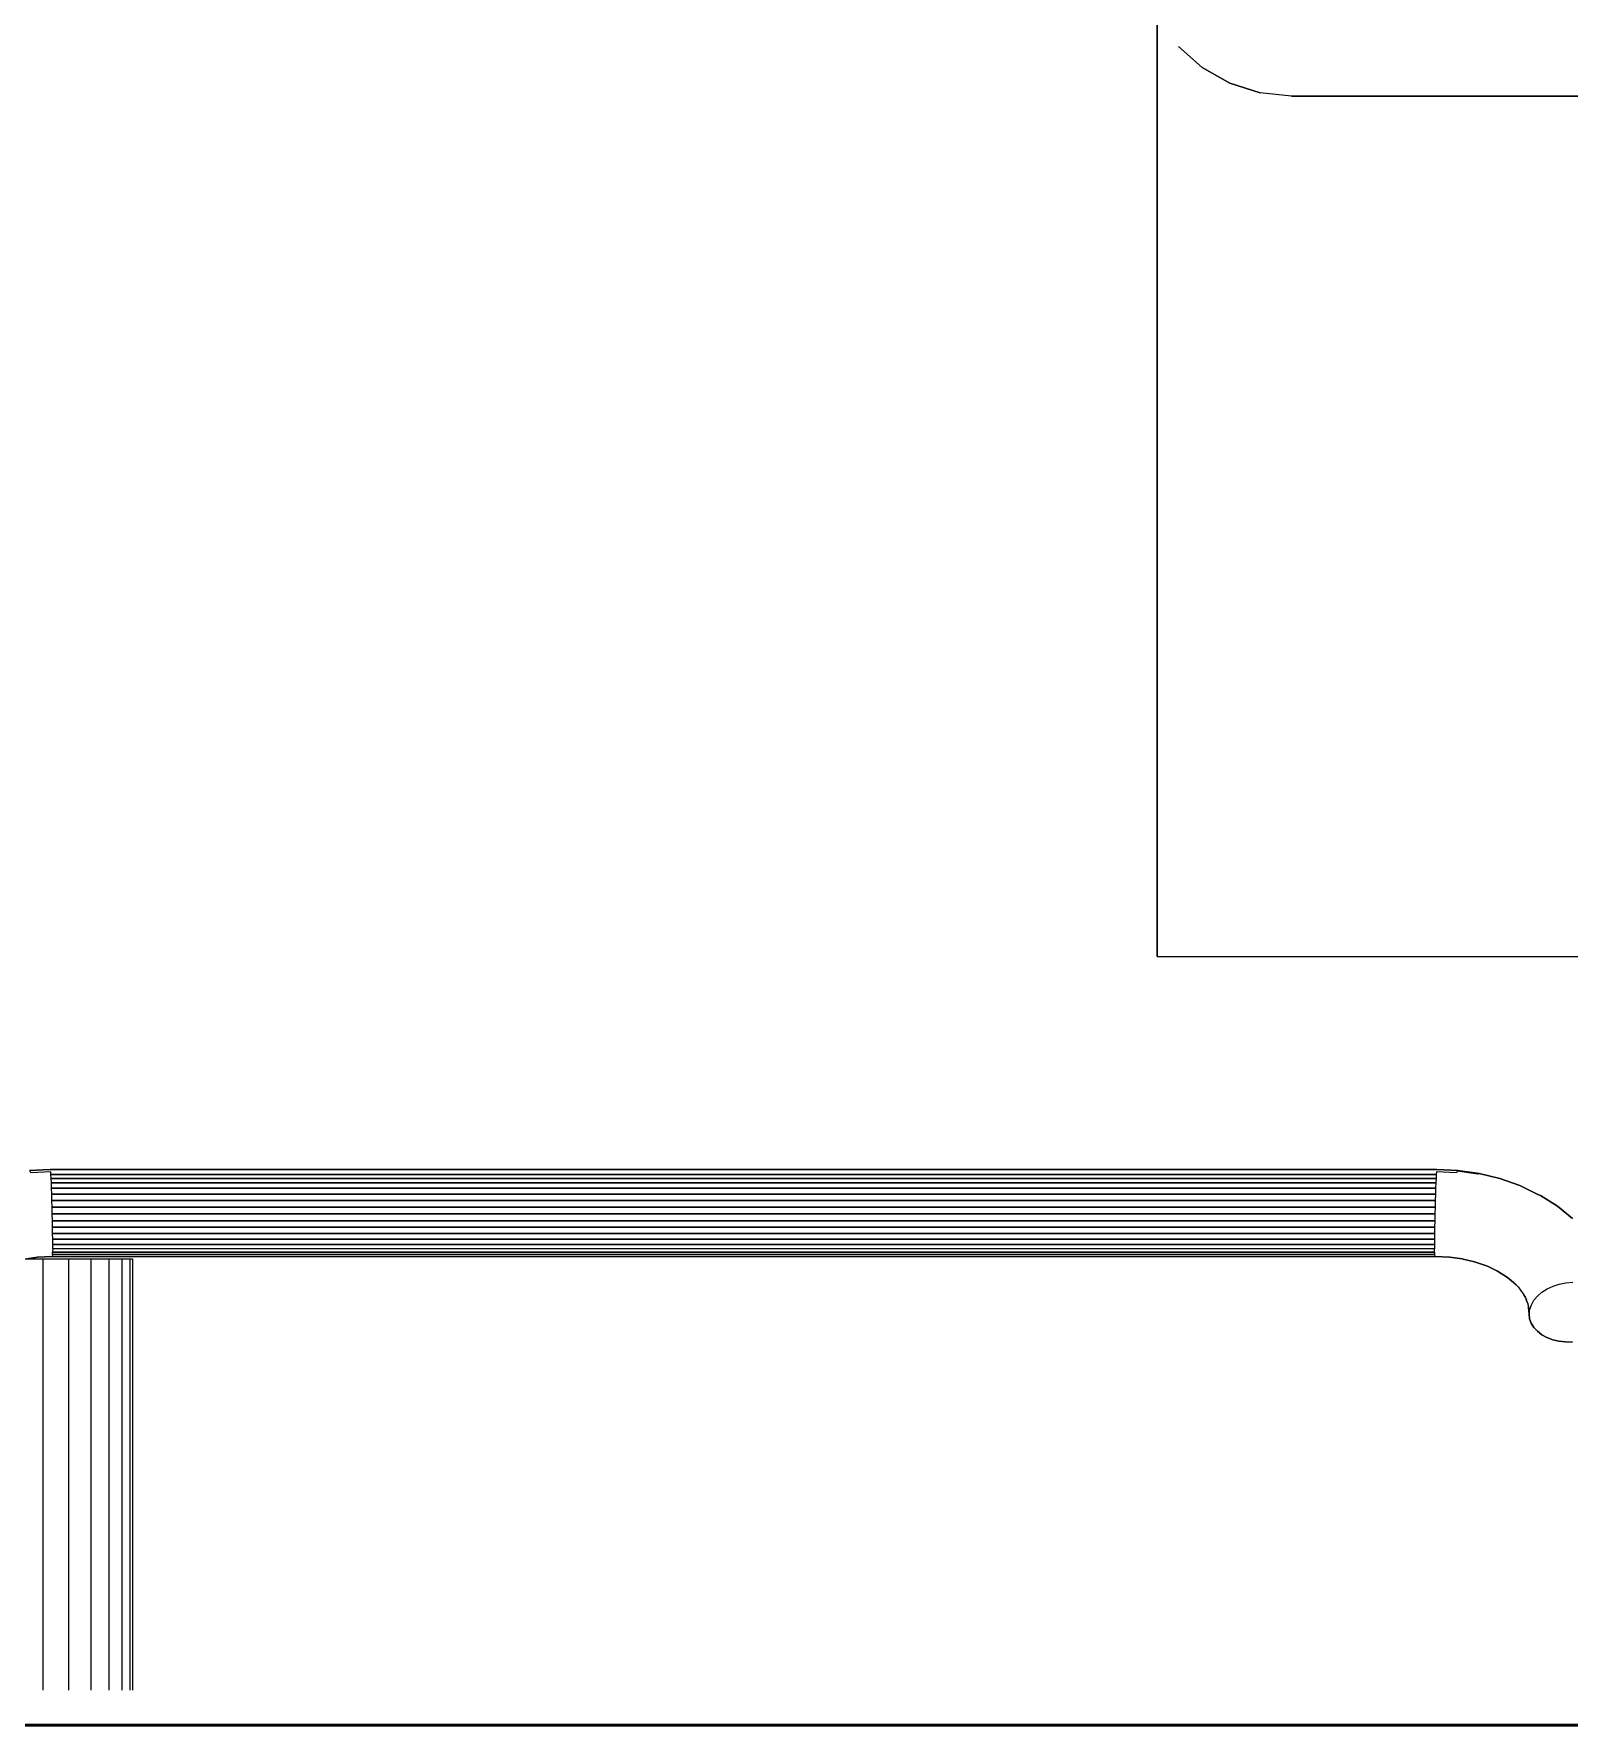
# Model space of a CAD drawing. Header units: millimetres. Extents: x 124972 to 152645, y 1647 to 10452.
# Drawn here: x 152375.47 to 152393.52, y 9273.01 to 9292.89 of the extents above; entities that cross this region are included whole.
import ezdxf

# ---------------------------------------------------------------- set-up
doc = ezdxf.new("R2010")
doc.units = ezdxf.units.MM
doc.layers.add('Moveis', color=1, linetype='Continuous', lineweight=9)
doc.layers.add('Parede Baixa', color=5, linetype='Continuous', lineweight=50)
doc.layers.add('Piso', color=55, linetype='Continuous')

# ---------------------------------------------------------------- blocks, each defined once
blk = doc.blocks.new('u')
at = {"layer": 'Moveis'}
for p, q in [((12556.013, 3324.168), (12556.013, 3320.168)), ((12556.013, 3321.138), (12556.027, 3321.04)), ((12556.027, 3321.04), (12556.033, 3320.904)), ((12556.824, 3321.114), (12556.833, 3320.923)), ((12556.013, 3320.992), (12552.049, 3320.992)), ((12556.033, 3320.904), (12556.033, 3308.203)), ((12556.05, 3320.902), (12556.033, 3320.904)), ((12556.104, 3320.9), (12556.073, 3320.901)), ((12556.833, 3320.923), (12556.833, 3308.185)), ((12556.013, 3320.754), (12552.049, 3320.754)), ((12556.013, 3320.55), (12552.049, 3320.55)), ((12556.013, 3320.386), (12552.049, 3320.386)), ((12556.013, 3320.266), (12552.049, 3320.266)), ((12556.013, 3320.192), (12552.049, 3320.192)), ((12556.013, 3320.168), (12552.049, 3320.168)), ((12556.033, 3308.203), (12556.027, 3308.067)), ((12556.05, 3308.206), (12556.033, 3308.203)), ((12556.073, 3308.206), (12556.104, 3308.207)), ((12556.833, 3308.185), (12556.824, 3307.993)), ((12556.009, 3307.943), (12556.013, 3307.953)), ((12556.027, 3308.067), (12556.013, 3307.953)), ((12556.824, 3307.993), (12556.795, 3307.795)), ((12555.979, 3307.822), (12555.946, 3307.729)), ((12555.979, 3307.822), (12555.985, 3307.838)), ((12556.009, 3307.943), (12555.985, 3307.838)), ((12555.938, 3307.708), (12555.897, 3307.627)), ((12555.938, 3307.708), (12555.946, 3307.729)), ((12556.795, 3307.795), (12556.748, 3307.605)), ((12555.839, 3307.536), (12555.795, 3307.481)), ((12555.897, 3307.627), (12555.839, 3307.536)), ((12556.748, 3307.605), (12556.684, 3307.424)), ((12555.42, 3307.318), (12555.462, 3307.333)), ((12555.462, 3307.333), (12555.504, 3307.337)), ((12555.504, 3307.337), (12555.566, 3307.343)), ((12555.504, 3307.337), (12555.548, 3307.332)), ((12555.548, 3307.332), (12555.59, 3307.317)), ((12555.602, 3307.35), (12555.566, 3307.343)), ((12555.566, 3307.343), (12555.604, 3307.346)), ((12555.602, 3307.35), (12555.619, 3307.357)), ((12555.619, 3307.357), (12555.642, 3307.364)), ((12555.658, 3307.371), (12555.642, 3307.364)), ((12555.658, 3307.371), (12555.681, 3307.386)), ((12555.724, 3307.416), (12555.681, 3307.386)), ((12555.755, 3307.437), (12555.724, 3307.416)), ((12555.772, 3307.456), (12555.755, 3307.437)), ((12555.772, 3307.456), (12555.79, 3307.478)), ((12555.79, 3307.478), (12555.795, 3307.481)), ((12556.676, 3307.404), (12556.603, 3307.256)), ((12556.684, 3307.424), (12556.676, 3307.404)), ((12555.289, 3307.174), (12555.315, 3307.221)), ((12555.315, 3307.221), (12555.346, 3307.262)), ((12555.346, 3307.262), (12555.381, 3307.294)), ((12555.381, 3307.294), (12555.42, 3307.318)), ((12555.59, 3307.317), (12555.631, 3307.293)), ((12555.631, 3307.293), (12555.67, 3307.26)), ((12555.67, 3307.26), (12555.705, 3307.22)), ((12555.705, 3307.22), (12555.735, 3307.172)), ((12556.593, 3307.232), (12556.494, 3307.076)), ((12556.603, 3307.256), (12556.593, 3307.232)), ((12555.248, 3307.002), (12555.255, 3307.063)), ((12555.255, 3307.063), (12555.269, 3307.12)), ((12555.269, 3307.12), (12555.289, 3307.174)), ((12555.735, 3307.172), (12555.76, 3307.118)), ((12555.76, 3307.118), (12555.779, 3307.06)), ((12555.779, 3307.06), (12555.792, 3306.999)), ((12556.494, 3307.076), (12556.382, 3306.94)), ((12555.247, 3306.939), (12555.248, 3307.002)), ((12555.792, 3306.999), (12555.798, 3306.937))]:
    blk.add_line(p, q, dxfattribs=at)
for points, invisible_edges in [([(12556.824, 3321.114), (12633.549, 3335.554), (12556.833, 3320.923)], 3), ([(12556.824, 3321.114), (12633.549, 3335.554), (12556.833, 3320.923)], 3), ([(12556.824, 3321.114), (12633.549, 3335.554), (12556.833, 3320.923)], 3), ([(12556.824, 3321.114), (12633.549, 3335.554), (12556.833, 3320.923)], 3), ([(12556.824, 3321.114), (12633.549, 3335.554), (12556.833, 3320.923)], 3), ([(12556.833, 3320.923), (12633.549, 3335.554), (12556.833, 3308.185)], 3), ([(12556.833, 3320.923), (12633.549, 3335.554), (12556.833, 3308.185)], 3), ([(12556.833, 3320.923), (12633.549, 3335.554), (12556.833, 3308.185)], 3), ([(12556.833, 3320.923), (12633.549, 3335.554), (12556.833, 3308.185)], 3), ([(12556.833, 3320.923), (12633.549, 3335.554), (12556.833, 3308.185)], 3), ([(12556.013, 3321.138), (12556.015, 3321.434), (12556.027, 3321.04)], 3), ([(12556.013, 3307.953), (12556.027, 3321.04), (12556.027, 3308.067)], 3), ([(12556.013, 3307.953), (12556.027, 3321.04), (12556.027, 3308.067)], 3), ([(12556.013, 3307.953), (12556.027, 3321.04), (12556.027, 3308.067)], 3), ([(12556.013, 3307.953), (12556.027, 3321.04), (12556.027, 3308.067)], 3), ([(12556.013, 3307.953), (12556.027, 3321.04), (12556.027, 3308.067)], 3), ([(12556.027, 3321.04), (12556.051, 3321.14), (12556.033, 3320.904)], 3), ([(12556.027, 3308.067), (12556.027, 3321.04), (12556.033, 3320.904)], 13), ([(12556.027, 3308.067), (12556.027, 3321.04), (12556.033, 3320.904)], 13), ([(12556.027, 3308.067), (12556.027, 3321.04), (12556.033, 3320.904)], 13), ([(12556.027, 3308.067), (12556.027, 3321.04), (12556.033, 3320.904)], 13), ([(12556.027, 3308.067), (12556.027, 3321.04), (12556.033, 3320.904)], 13), ([(12556.033, 3320.904), (12556.044, 3321.031), (12556.033, 3308.203)], 3), ([(12556.073, 3320.901), (12556.098, 3321.026), (12556.073, 3308.206)], 3), ([(12556.818, 3321.108), (12556.811, 3320.919), (12556.802, 3321.101)], 1), ([(12556.824, 3307.993), (12556.824, 3321.114), (12556.833, 3320.923)], 13), ([(12556.027, 3308.067), (12556.033, 3320.904), (12556.033, 3308.203)], 1), ([(12556.027, 3308.067), (12556.033, 3320.904), (12556.033, 3308.203)], 1), ([(12556.027, 3308.067), (12556.033, 3320.904), (12556.033, 3308.203)], 1), ([(12556.027, 3308.067), (12556.033, 3320.904), (12556.033, 3308.203)], 1), ([(12556.027, 3308.067), (12556.033, 3320.904), (12556.033, 3308.203)], 1), ([(12556.073, 3320.901), (12556.05, 3308.206), (12556.05, 3320.902)], 1), ([(12556.05, 3308.206), (12556.073, 3320.901), (12556.073, 3308.206)], 1), ([(12556.144, 3320.9), (12556.104, 3308.207), (12556.104, 3320.9)], 1), ([(12556.104, 3308.207), (12556.144, 3320.9), (12556.144, 3308.207)], 1), ([(12556.191, 3320.9), (12556.144, 3308.207), (12556.144, 3320.9)], 1), ([(12556.144, 3308.207), (12556.191, 3320.9), (12556.191, 3308.207)], 1), ([(12556.243, 3320.901), (12556.191, 3308.207), (12556.191, 3320.9)], 1), ([(12556.191, 3308.207), (12556.243, 3320.901), (12556.243, 3308.206)], 1), ([(12556.301, 3320.902), (12556.243, 3308.206), (12556.243, 3320.901)], 1), ([(12556.243, 3308.206), (12556.301, 3320.902), (12556.301, 3308.206)], 1), ([(12556.362, 3320.903), (12556.301, 3308.206), (12556.301, 3320.902)], 1), ([(12556.301, 3308.206), (12556.362, 3320.903), (12556.362, 3308.204)], 1), ([(12556.424, 3320.904), (12556.362, 3308.204), (12556.362, 3320.903)], 1), ([(12556.362, 3308.204), (12556.424, 3320.904), (12556.424, 3308.203)], 1), ([(12556.487, 3320.906), (12556.424, 3308.203), (12556.424, 3320.904)], 1), ([(12556.424, 3308.203), (12556.487, 3320.906), (12556.487, 3308.202)], 1), ([(12556.548, 3320.907), (12556.487, 3308.202), (12556.487, 3320.906)], 1), ([(12556.487, 3308.202), (12556.548, 3320.907), (12556.548, 3308.2)], 1), ([(12556.607, 3320.909), (12556.548, 3308.2), (12556.548, 3320.907)], 1), ([(12556.548, 3308.2), (12556.607, 3320.909), (12556.607, 3308.198)], 1), ([(12556.661, 3320.911), (12556.607, 3308.198), (12556.607, 3320.909)], 1), ([(12556.607, 3308.198), (12556.661, 3320.911), (12556.661, 3308.196)], 1), ([(12556.709, 3320.913), (12556.661, 3308.196), (12556.661, 3320.911)], 1), ([(12556.661, 3308.196), (12556.709, 3320.913), (12556.709, 3308.194)], 1), ([(12556.751, 3320.915), (12556.709, 3308.194), (12556.709, 3320.913)], 1), ([(12556.709, 3308.194), (12556.751, 3320.915), (12556.751, 3308.192)], 1), ([(12556.785, 3320.917), (12556.751, 3308.192), (12556.751, 3320.915)], 1), ([(12556.751, 3308.192), (12556.785, 3320.917), (12556.785, 3308.19)], 1), ([(12556.811, 3320.919), (12556.785, 3308.19), (12556.785, 3320.917)], 1), ([(12556.785, 3308.19), (12556.811, 3320.919), (12556.811, 3308.188)], 3), ([(12556.824, 3307.993), (12556.833, 3320.923), (12556.833, 3308.185)], 1), ([(12555.248, 3307.002), (12556.013, 3320.168), (12555.255, 3307.063)], 3), ([(12555.248, 3307.002), (12556.013, 3320.168), (12555.255, 3307.063)], 3), ([(12555.248, 3307.002), (12556.013, 3320.168), (12555.255, 3307.063)], 3), ([(12555.248, 3307.002), (12556.013, 3320.168), (12555.255, 3307.063)], 3), ([(12555.248, 3307.002), (12556.013, 3320.168), (12555.255, 3307.063)], 3), ([(12555.255, 3307.063), (12556.013, 3320.168), (12555.269, 3307.12)], 3), ([(12555.255, 3307.063), (12556.013, 3320.168), (12555.269, 3307.12)], 3), ([(12555.255, 3307.063), (12556.013, 3320.168), (12555.269, 3307.12)], 3), ([(12555.255, 3307.063), (12556.013, 3320.168), (12555.269, 3307.12)], 3), ([(12555.255, 3307.063), (12556.013, 3320.168), (12555.269, 3307.12)], 3), ([(12555.269, 3307.12), (12556.013, 3320.168), (12555.289, 3307.174)], 3), ([(12555.269, 3307.12), (12556.013, 3320.168), (12555.289, 3307.174)], 3), ([(12555.269, 3307.12), (12556.013, 3320.168), (12555.289, 3307.174)], 3), ([(12555.269, 3307.12), (12556.013, 3320.168), (12555.289, 3307.174)], 3), ([(12555.269, 3307.12), (12556.013, 3320.168), (12555.289, 3307.174)], 3), ([(12555.289, 3307.174), (12556.013, 3320.168), (12555.315, 3307.221)], 3), ([(12555.289, 3307.174), (12556.013, 3320.168), (12555.315, 3307.221)], 3), ([(12555.289, 3307.174), (12556.013, 3320.168), (12555.315, 3307.221)], 3), ([(12555.289, 3307.174), (12556.013, 3320.168), (12555.315, 3307.221)], 3), ([(12555.289, 3307.174), (12556.013, 3320.168), (12555.315, 3307.221)], 3), ([(12555.315, 3307.221), (12556.013, 3320.168), (12555.346, 3307.262)], 3), ([(12555.315, 3307.221), (12556.013, 3320.168), (12555.346, 3307.262)], 3), ([(12555.315, 3307.221), (12556.013, 3320.168), (12555.346, 3307.262)], 3), ([(12555.315, 3307.221), (12556.013, 3320.168), (12555.346, 3307.262)], 3), ([(12555.315, 3307.221), (12556.013, 3320.168), (12555.346, 3307.262)], 3), ([(12555.346, 3307.262), (12556.013, 3320.168), (12555.381, 3307.294)], 3), ([(12555.346, 3307.262), (12556.013, 3320.168), (12555.381, 3307.294)], 3), ([(12555.346, 3307.262), (12556.013, 3320.168), (12555.381, 3307.294)], 3), ([(12555.346, 3307.262), (12556.013, 3320.168), (12555.381, 3307.294)], 3), ([(12555.346, 3307.262), (12556.013, 3320.168), (12555.381, 3307.294)], 3), ([(12555.381, 3307.294), (12556.013, 3320.168), (12555.42, 3307.318)], 3), ([(12555.381, 3307.294), (12556.013, 3320.168), (12555.42, 3307.318)], 3), ([(12555.381, 3307.294), (12556.013, 3320.168), (12555.42, 3307.318)], 3), ([(12555.381, 3307.294), (12556.013, 3320.168), (12555.42, 3307.318)], 3), ([(12555.381, 3307.294), (12556.013, 3320.168), (12555.42, 3307.318)], 3), ([(12555.42, 3307.318), (12556.013, 3320.168), (12555.462, 3307.333)], 3), ([(12555.42, 3307.318), (12556.013, 3320.168), (12555.462, 3307.333)], 3), ([(12555.42, 3307.318), (12556.013, 3320.168), (12555.462, 3307.333)], 3), ([(12555.42, 3307.318), (12556.013, 3320.168), (12555.462, 3307.333)], 3), ([(12555.42, 3307.318), (12556.013, 3320.168), (12555.462, 3307.333)], 3), ([(12555.462, 3307.333), (12556.013, 3320.168), (12555.504, 3307.337)], 3), ([(12555.462, 3307.333), (12556.013, 3320.168), (12555.504, 3307.337)], 3), ([(12555.462, 3307.333), (12556.013, 3320.168), (12555.504, 3307.337)], 3), ([(12555.462, 3307.333), (12556.013, 3320.168), (12555.504, 3307.337)], 3), ([(12555.462, 3307.333), (12556.013, 3320.168), (12555.504, 3307.337)], 3), ([(12555.504, 3307.337), (12556.013, 3320.168), (12555.566, 3307.343)], 3), ([(12555.504, 3307.337), (12556.013, 3320.168), (12555.566, 3307.343)], 3), ([(12555.504, 3307.337), (12556.013, 3320.168), (12555.566, 3307.343)], 3), ([(12555.504, 3307.337), (12556.013, 3320.168), (12555.566, 3307.343)], 3), ([(12555.504, 3307.337), (12556.013, 3320.168), (12555.566, 3307.343)], 3), ([(12555.566, 3307.343), (12556.013, 3320.168), (12555.602, 3307.35)], 3), ([(12555.566, 3307.343), (12556.013, 3320.168), (12555.602, 3307.35)], 3), ([(12555.566, 3307.343), (12556.013, 3320.168), (12555.602, 3307.35)], 3), ([(12555.566, 3307.343), (12556.013, 3320.168), (12555.602, 3307.35)], 3), ([(12555.566, 3307.343), (12556.013, 3320.168), (12555.602, 3307.35)], 3), ([(12555.602, 3307.35), (12556.013, 3320.168), (12555.619, 3307.357)], 3), ([(12555.602, 3307.35), (12556.013, 3320.168), (12555.619, 3307.357)], 3), ([(12555.602, 3307.35), (12556.013, 3320.168), (12555.619, 3307.357)], 3), ([(12555.602, 3307.35), (12556.013, 3320.168), (12555.619, 3307.357)], 3), ([(12555.602, 3307.35), (12556.013, 3320.168), (12555.619, 3307.357)], 3), ([(12555.619, 3307.357), (12556.013, 3320.168), (12555.642, 3307.364)], 3), ([(12555.619, 3307.357), (12556.013, 3320.168), (12555.642, 3307.364)], 3), ([(12555.619, 3307.357), (12556.013, 3320.168), (12555.642, 3307.364)], 3), ([(12555.619, 3307.357), (12556.013, 3320.168), (12555.642, 3307.364)], 3), ([(12555.619, 3307.357), (12556.013, 3320.168), (12555.642, 3307.364)], 3), ([(12555.642, 3307.364), (12556.013, 3320.168), (12555.658, 3307.371)], 3), ([(12555.642, 3307.364), (12556.013, 3320.168), (12555.658, 3307.371)], 3), ([(12555.642, 3307.364), (12556.013, 3320.168), (12555.658, 3307.371)], 3), ([(12555.642, 3307.364), (12556.013, 3320.168), (12555.658, 3307.371)], 3), ([(12555.642, 3307.364), (12556.013, 3320.168), (12555.658, 3307.371)], 3), ([(12555.658, 3307.371), (12556.013, 3320.168), (12555.681, 3307.386)], 3), ([(12555.658, 3307.371), (12556.013, 3320.168), (12555.681, 3307.386)], 3), ([(12555.658, 3307.371), (12556.013, 3320.168), (12555.681, 3307.386)], 3), ([(12555.658, 3307.371), (12556.013, 3320.168), (12555.681, 3307.386)], 3), ([(12555.658, 3307.371), (12556.013, 3320.168), (12555.681, 3307.386)], 3), ([(12555.681, 3307.386), (12556.013, 3320.168), (12555.724, 3307.416)], 3), ([(12555.681, 3307.386), (12556.013, 3320.168), (12555.724, 3307.416)], 3), ([(12555.681, 3307.386), (12556.013, 3320.168), (12555.724, 3307.416)], 3), ([(12555.681, 3307.386), (12556.013, 3320.168), (12555.724, 3307.416)], 3), ([(12555.681, 3307.386), (12556.013, 3320.168), (12555.724, 3307.416)], 3), ([(12555.724, 3307.416), (12556.013, 3320.168), (12555.755, 3307.437)], 3), ([(12555.724, 3307.416), (12556.013, 3320.168), (12555.755, 3307.437)], 3), ([(12555.724, 3307.416), (12556.013, 3320.168), (12555.755, 3307.437)], 3), ([(12555.724, 3307.416), (12556.013, 3320.168), (12555.755, 3307.437)], 3), ([(12555.724, 3307.416), (12556.013, 3320.168), (12555.755, 3307.437)], 3), ([(12555.755, 3307.437), (12556.013, 3320.168), (12555.772, 3307.456)], 3), ([(12555.755, 3307.437), (12556.013, 3320.168), (12555.772, 3307.456)], 3), ([(12555.755, 3307.437), (12556.013, 3320.168), (12555.772, 3307.456)], 3), ([(12555.755, 3307.437), (12556.013, 3320.168), (12555.772, 3307.456)], 3), ([(12555.755, 3307.437), (12556.013, 3320.168), (12555.772, 3307.456)], 3), ([(12555.772, 3307.456), (12556.013, 3320.168), (12555.79, 3307.478)], 3), ([(12555.772, 3307.456), (12556.013, 3320.168), (12555.79, 3307.478)], 3), ([(12555.772, 3307.456), (12556.013, 3320.168), (12555.79, 3307.478)], 3), ([(12555.772, 3307.456), (12556.013, 3320.168), (12555.79, 3307.478)], 3), ([(12555.772, 3307.456), (12556.013, 3320.168), (12555.79, 3307.478)], 3), ([(12555.79, 3307.478), (12556.013, 3320.168), (12555.795, 3307.481)], 3), ([(12555.79, 3307.478), (12556.013, 3320.168), (12555.795, 3307.481)], 3), ([(12555.79, 3307.478), (12556.013, 3320.168), (12555.795, 3307.481)], 3), ([(12555.79, 3307.478), (12556.013, 3320.168), (12555.795, 3307.481)], 3), ([(12555.79, 3307.478), (12556.013, 3320.168), (12555.795, 3307.481)], 3), ([(12555.795, 3307.481), (12556.013, 3320.168), (12555.839, 3307.536)], 3), ([(12555.795, 3307.481), (12556.013, 3320.168), (12555.839, 3307.536)], 3), ([(12555.795, 3307.481), (12556.013, 3320.168), (12555.839, 3307.536)], 3), ([(12555.795, 3307.481), (12556.013, 3320.168), (12555.839, 3307.536)], 3), ([(12555.795, 3307.481), (12556.013, 3320.168), (12555.839, 3307.536)], 3), ([(12555.839, 3307.536), (12556.013, 3320.168), (12555.897, 3307.627)], 3), ([(12555.839, 3307.536), (12556.013, 3320.168), (12555.897, 3307.627)], 3), ([(12555.839, 3307.536), (12556.013, 3320.168), (12555.897, 3307.627)], 3), ([(12555.839, 3307.536), (12556.013, 3320.168), (12555.897, 3307.627)], 3), ([(12555.839, 3307.536), (12556.013, 3320.168), (12555.897, 3307.627)], 3), ([(12555.897, 3307.627), (12556.013, 3320.168), (12555.938, 3307.708)], 3), ([(12555.897, 3307.627), (12556.013, 3320.168), (12555.938, 3307.708)], 3), ([(12555.897, 3307.627), (12556.013, 3320.168), (12555.938, 3307.708)], 3), ([(12555.897, 3307.627), (12556.013, 3320.168), (12555.938, 3307.708)], 3), ([(12555.897, 3307.627), (12556.013, 3320.168), (12555.938, 3307.708)], 3), ([(12555.938, 3307.708), (12556.013, 3320.168), (12555.946, 3307.729)], 3), ([(12555.938, 3307.708), (12556.013, 3320.168), (12555.946, 3307.729)], 3), ([(12555.938, 3307.708), (12556.013, 3320.168), (12555.946, 3307.729)], 3), ([(12555.938, 3307.708), (12556.013, 3320.168), (12555.946, 3307.729)], 3), ([(12555.938, 3307.708), (12556.013, 3320.168), (12555.946, 3307.729)], 3), ([(12555.946, 3307.729), (12556.013, 3320.168), (12555.979, 3307.822)], 3), ([(12555.946, 3307.729), (12556.013, 3320.168), (12555.979, 3307.822)], 3), ([(12555.946, 3307.729), (12556.013, 3320.168), (12555.979, 3307.822)], 3), ([(12555.946, 3307.729), (12556.013, 3320.168), (12555.979, 3307.822)], 3), ([(12555.946, 3307.729), (12556.013, 3320.168), (12555.979, 3307.822)], 3), ([(12555.979, 3307.822), (12556.013, 3320.168), (12555.985, 3307.838)], 3), ([(12555.979, 3307.822), (12556.013, 3320.168), (12555.985, 3307.838)], 3), ([(12555.979, 3307.822), (12556.013, 3320.168), (12555.985, 3307.838)], 3), ([(12555.979, 3307.822), (12556.013, 3320.168), (12555.985, 3307.838)], 3), ([(12555.979, 3307.822), (12556.013, 3320.168), (12555.985, 3307.838)], 3), ([(12555.985, 3307.838), (12556.013, 3320.168), (12556.009, 3307.943)], 3), ([(12555.985, 3307.838), (12556.013, 3320.168), (12556.009, 3307.943)], 3), ([(12555.985, 3307.838), (12556.013, 3320.168), (12556.009, 3307.943)], 3), ([(12555.985, 3307.838), (12556.013, 3320.168), (12556.009, 3307.943)], 3), ([(12555.985, 3307.838), (12556.013, 3320.168), (12556.009, 3307.943)], 3), ([(12556.009, 3307.943), (12556.013, 3320.168), (12556.013, 3307.953)], 3), ([(12556.009, 3307.943), (12556.013, 3320.168), (12556.013, 3307.953)], 3), ([(12556.009, 3307.943), (12556.013, 3320.168), (12556.013, 3307.953)], 3), ([(12556.009, 3307.943), (12556.013, 3320.168), (12556.013, 3307.953)], 3), ([(12556.009, 3307.943), (12556.013, 3320.168), (12556.013, 3307.953)], 3), ([(12556.027, 3307.962), (12556.027, 3308.067), (12556.033, 3308.203)], 13), ([(12556.811, 3308.188), (12556.818, 3307.999), (12556.802, 3308.006)], 1), ([(12556.917, 3288.371), (12556.824, 3307.993), (12556.833, 3308.185)], 13), ([(12556.917, 3288.371), (12556.824, 3307.993), (12556.833, 3308.185)], 13), ([(12556.917, 3288.371), (12556.824, 3307.993), (12556.833, 3308.185)], 13), ([(12556.917, 3288.371), (12556.824, 3307.993), (12556.833, 3308.185)], 13), ([(12556.917, 3288.371), (12556.824, 3307.993), (12556.833, 3308.185)], 13), ([(12556.027, 3307.962), (12556.009, 3307.943), (12556.013, 3307.953)], 13), ([(12556.027, 3307.962), (12556.013, 3307.953), (12556.027, 3308.067)], 13), ([(12556.818, 3307.999), (12556.795, 3307.795), (12556.79, 3307.808)], 1), ([(12556.795, 3307.795), (12556.818, 3307.999), (12556.824, 3307.993)], 3), ([(12556.917, 3288.371), (12556.795, 3307.795), (12556.824, 3307.993)], 13), ([(12556.917, 3288.371), (12556.795, 3307.795), (12556.824, 3307.993)], 13), ([(12556.917, 3288.371), (12556.795, 3307.795), (12556.824, 3307.993)], 13), ([(12556.917, 3288.371), (12556.795, 3307.795), (12556.824, 3307.993)], 13), ([(12556.917, 3288.371), (12556.795, 3307.795), (12556.824, 3307.993)], 13), ([(12555.962, 3307.745), (12555.946, 3307.729), (12555.979, 3307.822)], 13), ([(12556, 3307.85), (12555.979, 3307.822), (12555.985, 3307.838)], 13), ([(12556, 3307.85), (12555.985, 3307.838), (12556.009, 3307.943)], 13), ([(12555.915, 3307.647), (12555.897, 3307.627), (12555.938, 3307.708)], 13), ([(12555.962, 3307.745), (12555.938, 3307.708), (12555.946, 3307.729)], 13), ([(12556.75, 3288.371), (12556.748, 3307.605), (12556.795, 3307.795)], 13), ([(12556.75, 3288.371), (12556.748, 3307.605), (12556.795, 3307.795)], 13), ([(12556.75, 3288.371), (12556.748, 3307.605), (12556.795, 3307.795)], 13), ([(12556.75, 3288.371), (12556.748, 3307.605), (12556.795, 3307.795)], 13), ([(12556.75, 3288.371), (12556.748, 3307.605), (12556.795, 3307.795)], 13), ([(12555.824, 3307.5), (12555.79, 3307.478), (12555.795, 3307.481)], 13), ([(12555.824, 3307.5), (12555.795, 3307.481), (12555.839, 3307.536)], 13), ([(12555.897, 3307.627), (12555.859, 3307.559), (12555.839, 3307.536)], 3), ([(12556.689, 3288.367), (12556.684, 3307.424), (12556.748, 3307.605)], 13), ([(12556.689, 3288.367), (12556.684, 3307.424), (12556.748, 3307.605)], 13), ([(12556.689, 3288.367), (12556.684, 3307.424), (12556.748, 3307.605)], 13), ([(12556.689, 3288.367), (12556.684, 3307.424), (12556.748, 3307.605)], 13), ([(12556.689, 3288.367), (12556.684, 3307.424), (12556.748, 3307.605)], 13), ([(12556.674, 3288.371), (12556.603, 3307.256), (12556.676, 3307.404)], 13), ([(12556.674, 3288.371), (12556.603, 3307.256), (12556.676, 3307.404)], 13), ([(12556.674, 3288.371), (12556.603, 3307.256), (12556.676, 3307.404)], 13), ([(12556.674, 3288.371), (12556.603, 3307.256), (12556.676, 3307.404)], 13), ([(12556.674, 3288.371), (12556.603, 3307.256), (12556.676, 3307.404)], 13), ([(12556.682, 3288.37), (12556.676, 3307.404), (12556.684, 3307.424)], 13), ([(12556.682, 3288.37), (12556.676, 3307.404), (12556.684, 3307.424)], 13), ([(12556.682, 3288.37), (12556.676, 3307.404), (12556.684, 3307.424)], 13), ([(12556.682, 3288.37), (12556.676, 3307.404), (12556.684, 3307.424)], 13), ([(12556.682, 3288.37), (12556.676, 3307.404), (12556.684, 3307.424)], 13), ([(12556.674, 3288.371), (12556.494, 3307.076), (12556.593, 3307.232)], 13), ([(12556.674, 3288.371), (12556.494, 3307.076), (12556.593, 3307.232)], 13), ([(12556.674, 3288.371), (12556.494, 3307.076), (12556.593, 3307.232)], 13), ([(12556.674, 3288.371), (12556.494, 3307.076), (12556.593, 3307.232)], 13), ([(12556.674, 3288.371), (12556.494, 3307.076), (12556.593, 3307.232)], 13), ([(12556.674, 3288.371), (12556.593, 3307.232), (12556.603, 3307.256)], 13), ([(12556.674, 3288.371), (12556.593, 3307.232), (12556.603, 3307.256)], 13), ([(12556.674, 3288.371), (12556.593, 3307.232), (12556.603, 3307.256)], 13), ([(12556.674, 3288.371), (12556.593, 3307.232), (12556.603, 3307.256)], 13), ([(12556.674, 3288.371), (12556.593, 3307.232), (12556.603, 3307.256)], 13), ([(12556.674, 3288.371), (12556.382, 3306.94), (12556.494, 3307.076)], 13), ([(12556.674, 3288.371), (12556.382, 3306.94), (12556.494, 3307.076)], 13), ([(12556.674, 3288.371), (12556.382, 3306.94), (12556.494, 3307.076)], 13), ([(12556.674, 3288.371), (12556.382, 3306.94), (12556.494, 3307.076)], 13), ([(12556.674, 3288.371), (12556.382, 3306.94), (12556.494, 3307.076)], 13), ([(12554.979, 3288.371), (12555.248, 3307.002), (12555.247, 3306.939)], 13), ([(12554.979, 3288.371), (12555.248, 3307.002), (12555.247, 3306.939)], 13), ([(12554.979, 3288.371), (12555.248, 3307.002), (12555.247, 3306.939)], 13), ([(12554.979, 3288.371), (12555.248, 3307.002), (12555.247, 3306.939)], 13), ([(12554.979, 3288.371), (12555.248, 3307.002), (12555.247, 3306.939)], 13)]:
    blk.add_3dface(points, dxfattribs=dict(at, invisible_edges=invisible_edges))

msp = doc.modelspace()

# ---------------------------------------------------------------- hatches: boundary and pattern name
at = {"layer": 'Piso'}
h = msp.add_hatch(dxfattribs=at)
h.set_pattern_fill('ANSI37', color=256, scale=13.33333, angle=-45)
h.paths.add_polyline_path([(152362.445, 9428.006), (152362.445, 9273.006), (152371.51, 9273.417), (152371.51, 9278.49), (152373.67, 9278.49), (152374.081, 9279.138), (152375.145, 9279.637), (152392.239, 9279.691), (152393.586, 9279.206), (152394.248, 9278.033), (152394.074, 9277.574), (152393.37, 9277.364), (152392.919, 9277.648), (152391.945, 9278.517), (152376.63, 9278.49), (152376.63, 9273.417), (152405.45, 9273.006), (152405.45, 9273.533), (152405.022, 9273.533), (152405.022, 9276.871), (152405.924, 9277.125), (152407.197, 9276.963), (152407.159, 9279.501), (152409.524, 9279.481), (152409.524, 9282.045), (152388.681, 9282.045), (152388.69, 9340.204), (152396.793, 9352), (152424.554, 9352.515), (152435.931, 9341.825), (152435.487, 9282.045), (152414.644, 9282.045), (152414.644, 9279.481), (152416.887, 9279.481), (152417.181, 9276.925), (152418.359, 9276.979), (152418.856, 9276.64), (152418.718, 9273.006), (152467.445, 9273.006), (152467.445, 9323.243), (152567.445, 9322.824), (152567.445, 9428.006), (152565.025, 9428.006), (152565.025, 9426.477), (152555.025, 9426.477), (152555.025, 9355.977), (152558.525, 9355.977), (152558.525, 9357.477), (152558.479, 9358.412), (152558.985, 9359.025), (152561.593, 9358.409), (152563.308, 9357.293), (152563.975, 9356.199), (152563.985, 9353.208), (152562.701, 9351.401), (152561.525, 9350.977), (152558.616, 9350.977), (152558.107, 9351.824), (152558.525, 9353.477), (152555.025, 9353.477), (152555.025, 9349.477), (152552.025, 9349.477), (152552.025, 9353.477), (152548.525, 9353.477), (152548.525, 9351.977), (152548.525, 9351.17), (152547.879, 9350.618), (152545.525, 9350.977), (152543.669, 9352.465), (152543.367, 9353.459), (152543.379, 9356.499), (152544.047, 9357.397), (152545.525, 9358.633), (152548.232, 9358.633), (152548.9, 9357.44), (152548.525, 9355.977), (152552.025, 9355.977), (152552.025, 9428.477), (152555.025, 9428.477), (152555.025, 9431.477), (152472.942, 9431.477), (152472.942, 9425.647), (152462.942, 9425.647), (152462.942, 9428.042)])

# ---------------------------------------------------------------- linework, layer by layer
at = {"layer": 'Moveis'}
for p, q in [((152388.681, 9333.177), (152388.681, 9282.045)), ((152389.21, 9292.496), (152388.931, 9292.742)), ((152389.21, 9292.496), (152389.534, 9292.312)), ((152389.534, 9292.312), (152389.889, 9292.199)), ((152390.259, 9292.16), (152434.24, 9292.16)), ((152388.681, 9282.045), (152435.487, 9282.045))]:
    msp.add_line(p, q, dxfattribs=at)
for points, invisible_edges in [([(152388.681, 9282.045), (152347.306, 9377.533), (152388.681, 9333.177)], 3), ([(152388.681, 9282.045), (152347.306, 9377.533), (152388.681, 9333.177)], 3), ([(152388.681, 9282.045), (152347.306, 9377.533), (152388.681, 9333.177)], 3), ([(152388.681, 9282.045), (152347.306, 9377.533), (152388.681, 9333.177)], 3), ([(152388.681, 9282.045), (152347.306, 9377.533), (152388.681, 9333.177)], 3), ([(152435.401, 9292.582), (152388.931, 9292.742), (152435.401, 9333.545)], 3), ([(152388.707, 9293.041), (152388.681, 9282.045), (152388.681, 9333.177)], 13), ([(152389.21, 9292.496), (152388.737, 9282.045), (152388.931, 9292.742)], 3), ([(152435.401, 9292.582), (152389.21, 9292.496), (152388.931, 9292.742)], 13), ([(152389.534, 9292.312), (152388.737, 9282.045), (152389.21, 9292.496)], 3), ([(152435.197, 9292.434), (152389.21, 9292.496), (152435.401, 9292.582)], 3), ([(152434.975, 9292.316), (152389.534, 9292.312), (152389.21, 9292.496)], 13), ([(152434.975, 9292.316), (152389.21, 9292.496), (152435.197, 9292.434)], 3), ([(152434.738, 9292.23), (152389.534, 9292.312), (152434.975, 9292.316)], 3), ([(152434.738, 9292.23), (152389.889, 9292.199), (152389.534, 9292.312)], 13), ([(152412.586, 9283.12), (152389.534, 9292.312), (152389.889, 9292.199)], 13), ([(152434.491, 9292.178), (152389.889, 9292.199), (152434.738, 9292.23)], 3), ([(152389.889, 9292.199), (152434.24, 9292.16), (152390.259, 9292.16)], 1), ([(152434.24, 9292.16), (152389.889, 9292.199), (152434.491, 9292.178)], 3), ([(152434.24, 9292.16), (152412.586, 9283.12), (152390.259, 9292.16)], 3)]:
    msp.add_3dface(points, dxfattribs=dict(at, invisible_edges=invisible_edges))
at = {"layer": 'Parede Baixa'}
msp.add_line((152272.445, 9273.006), (152567.445, 9273.006), dxfattribs=at)
at = {"layer": 'Piso'}
for points, invisible_edges in [([(152407.197, 9279.444), (152388.179, 9282.045), (152407.199, 9279.453)], 3), ([(152407.203, 9279.462), (152388.179, 9282.045), (152407.209, 9279.47)], 3), ([(152407.197, 9279.444), (152388.179, 9282.045), (152407.199, 9279.453)], 3), ([(152407.236, 9279.481), (152388.179, 9282.045), (152409.524, 9279.481)], 3), ([(152407.197, 9279.444), (152388.179, 9282.045), (152407.199, 9279.453)], 3), ([(152407.209, 9279.47), (152388.179, 9282.045), (152407.217, 9279.476)], 3), ([(152407.217, 9279.476), (152388.179, 9282.045), (152407.226, 9279.479)], 3), ([(152407.197, 9279.444), (152388.179, 9282.045), (152407.199, 9279.453)], 3), ([(152407.209, 9279.47), (152388.179, 9282.045), (152407.217, 9279.476)], 3), ([(152407.199, 9279.453), (152388.179, 9282.045), (152407.203, 9279.462)], 3), ([(152407.203, 9279.462), (152388.179, 9282.045), (152407.209, 9279.47)], 3), ([(152407.217, 9279.476), (152388.179, 9282.045), (152407.226, 9279.479)], 3), ([(152407.226, 9279.479), (152388.179, 9282.045), (152407.236, 9279.481)], 3), ([(152407.236, 9279.481), (152388.179, 9282.045), (152409.524, 9279.481)], 3), ([(152407.203, 9279.462), (152388.179, 9282.045), (152407.209, 9279.47)], 3), ([(152407.199, 9279.453), (152388.179, 9282.045), (152407.203, 9279.462)], 3), ([(152407.209, 9279.47), (152388.179, 9282.045), (152407.217, 9279.476)], 3), ([(152407.217, 9279.476), (152388.179, 9282.045), (152407.226, 9279.479)], 3), ([(152407.226, 9279.479), (152388.179, 9282.045), (152407.236, 9279.481)], 3), ([(152407.236, 9279.481), (152388.179, 9282.045), (152409.524, 9279.481)], 3), ([(152407.236, 9279.481), (152388.179, 9282.045), (152409.524, 9279.481)], 3), ([(152407.217, 9279.476), (152388.179, 9282.045), (152407.226, 9279.479)], 3), ([(152407.199, 9279.453), (152388.179, 9282.045), (152407.203, 9279.462)], 3), ([(152407.209, 9279.47), (152388.179, 9282.045), (152407.217, 9279.476)], 3), ([(152407.226, 9279.479), (152388.179, 9282.045), (152407.236, 9279.481)], 3), ([(152407.199, 9279.453), (152388.179, 9282.045), (152407.203, 9279.462)], 3), ([(152407.203, 9279.462), (152388.179, 9282.045), (152407.209, 9279.47)], 3), ([(152407.226, 9279.479), (152388.179, 9282.045), (152407.236, 9279.481)], 3), ([(152407.199, 9279.453), (152388.179, 9282.045), (152407.203, 9279.462)], 3), ([(152407.203, 9279.462), (152388.179, 9282.045), (152407.209, 9279.47)], 3), ([(152407.217, 9279.476), (152388.179, 9282.045), (152407.226, 9279.479)], 3), ([(152407.209, 9279.47), (152388.179, 9282.045), (152407.217, 9279.476)], 3), ([(152407.197, 9279.444), (152388.179, 9282.045), (152407.199, 9279.453)], 3), ([(152407.226, 9279.479), (152388.179, 9282.045), (152407.236, 9279.481)], 3), ([(152407.236, 9279.481), (152388.179, 9282.045), (152409.524, 9279.481)], 3), ([(152407.197, 9279.229), (152382.335, 9279.288), (152407.197, 9279.444)], 3), ([(152407.197, 9279.229), (152382.335, 9279.288), (152407.197, 9279.444)], 3), ([(152407.197, 9279.229), (152382.335, 9279.288), (152407.197, 9279.444)], 3), ([(152407.197, 9279.229), (152382.335, 9279.288), (152407.197, 9279.444)], 3), ([(152407.197, 9279.229), (152382.335, 9279.288), (152407.197, 9279.444)], 3), ([(152407.203, 9279.199), (152382.579, 9279.228), (152407.197, 9279.229)], 3), ([(152407.203, 9279.199), (152382.579, 9279.228), (152407.197, 9279.229)], 3), ([(152407.203, 9279.199), (152382.579, 9279.228), (152407.197, 9279.229)], 3), ([(152407.203, 9279.199), (152382.579, 9279.228), (152407.197, 9279.229)], 3), ([(152407.203, 9279.199), (152382.579, 9279.228), (152407.197, 9279.229)], 3), ([(152407.203, 9279.177), (152382.579, 9279.228), (152407.197, 9279.18)], 3), ([(152407.197, 9279.18), (152382.579, 9279.228), (152407.199, 9279.19)], 3), ([(152407.199, 9279.19), (152382.579, 9279.228), (152407.203, 9279.199)], 3), ([(152407.203, 9279.152), (152382.579, 9279.228), (152407.203, 9279.177)], 3), ([(152407.203, 9279.177), (152382.579, 9279.228), (152407.197, 9279.18)], 3), ([(152407.197, 9279.18), (152382.579, 9279.228), (152407.199, 9279.19)], 3), ([(152407.199, 9279.19), (152382.579, 9279.228), (152407.203, 9279.199)], 3), ([(152407.203, 9279.152), (152382.579, 9279.228), (152407.203, 9279.177)], 3), ([(152407.199, 9279.19), (152382.579, 9279.228), (152407.203, 9279.199)], 3), ([(152407.203, 9279.177), (152382.579, 9279.228), (152407.197, 9279.18)], 3), ([(152407.203, 9279.152), (152382.579, 9279.228), (152407.203, 9279.177)], 3), ([(152407.197, 9279.18), (152382.579, 9279.228), (152407.199, 9279.19)], 3), ([(152407.199, 9279.19), (152382.579, 9279.228), (152407.203, 9279.199)], 3), ([(152407.203, 9279.152), (152382.579, 9279.228), (152407.203, 9279.177)], 3), ([(152407.197, 9279.18), (152382.579, 9279.228), (152407.199, 9279.19)], 3), ([(152407.203, 9279.177), (152382.579, 9279.228), (152407.197, 9279.18)], 3), ([(152407.203, 9279.152), (152382.579, 9279.228), (152407.203, 9279.177)], 3), ([(152407.203, 9279.177), (152382.579, 9279.228), (152407.197, 9279.18)], 3), ([(152407.197, 9279.18), (152382.579, 9279.228), (152407.199, 9279.19)], 3), ([(152407.199, 9279.19), (152382.579, 9279.228), (152407.203, 9279.199)], 3), ([(152407.199, 9279.143), (152382.81, 9279.145), (152407.203, 9279.152)], 3), ([(152407.199, 9279.143), (152382.81, 9279.145), (152407.203, 9279.152)], 3), ([(152407.199, 9279.143), (152382.81, 9279.145), (152407.203, 9279.152)], 3), ([(152407.199, 9279.143), (152382.81, 9279.145), (152407.203, 9279.152)], 3), ([(152407.199, 9279.143), (152382.81, 9279.145), (152407.203, 9279.152)], 3), ([(152407.203, 9279.135), (152382.836, 9279.136), (152407.199, 9279.143)], 3), ([(152407.203, 9279.135), (152382.836, 9279.136), (152407.199, 9279.143)], 3), ([(152407.203, 9279.135), (152382.836, 9279.136), (152407.199, 9279.143)], 3), ([(152407.203, 9279.135), (152382.836, 9279.136), (152407.199, 9279.143)], 3), ([(152407.203, 9279.135), (152382.836, 9279.136), (152407.199, 9279.143)], 3), ([(152407.197, 9279.133), (152382.836, 9279.136), (152407.203, 9279.135)], 3), ([(152407.197, 9279.133), (152382.836, 9279.136), (152407.203, 9279.135)], 3), ([(152407.197, 9279.133), (152382.836, 9279.136), (152407.203, 9279.135)], 3), ([(152407.197, 9279.133), (152382.836, 9279.136), (152407.203, 9279.135)], 3), ([(152407.197, 9279.133), (152382.836, 9279.136), (152407.203, 9279.135)], 3), ([(152383.43, 9277.306), (152407.197, 9279.133), (152407.197, 9276.963)], 13), ([(152383.43, 9277.306), (152407.197, 9279.133), (152407.197, 9276.963)], 13), ([(152383.43, 9277.306), (152407.197, 9279.133), (152407.197, 9276.963)], 13), ([(152383.43, 9277.306), (152407.197, 9279.133), (152407.197, 9276.963)], 13), ([(152383.43, 9277.306), (152407.197, 9279.133), (152407.197, 9276.963)], 13), ([(152405.386, 9273.687), (152366.498, 9278.286), (152405.364, 9273.853)], 3), ([(152405.45, 9273.533), (152366.498, 9278.286), (152405.386, 9273.687)], 3), ([(152405.45, 9273.533), (152366.498, 9278.286), (152405.386, 9273.687)], 3), ([(152405.45, 9273.533), (152366.498, 9278.286), (152405.386, 9273.687)], 3), ([(152405.386, 9273.687), (152366.498, 9278.286), (152405.364, 9273.853)], 3), ([(152405.45, 9273.533), (152366.498, 9278.286), (152405.386, 9273.687)], 3), ([(152405.386, 9273.687), (152366.498, 9278.286), (152405.364, 9273.853)], 3), ([(152405.386, 9273.687), (152366.498, 9278.286), (152405.364, 9273.853)], 3), ([(152405.45, 9273.533), (152366.498, 9278.286), (152405.386, 9273.687)], 3), ([(152405.386, 9273.687), (152366.498, 9278.286), (152405.364, 9273.853)], 3), ([(152407.217, 9276.93), (152383.35, 9277.307), (152407.209, 9276.936)], 3), ([(152405.386, 9276.45), (152383.35, 9277.307), (152405.45, 9276.605)], 3), ([(152407.199, 9276.953), (152383.35, 9277.307), (152407.197, 9276.963)], 3), ([(152405.386, 9276.45), (152383.35, 9277.307), (152405.45, 9276.605)], 3), ([(152405.838, 9276.903), (152383.35, 9277.307), (152406.004, 9276.925)], 3), ([(152405.386, 9276.45), (152383.35, 9277.307), (152405.45, 9276.605)], 3), ([(152405.838, 9276.903), (152383.35, 9277.307), (152406.004, 9276.925)], 3), ([(152407.217, 9276.93), (152383.35, 9277.307), (152407.209, 9276.936)], 3), ([(152405.386, 9276.45), (152383.35, 9277.307), (152405.45, 9276.605)], 3), ([(152407.197, 9276.925), (152383.35, 9277.307), (152407.217, 9276.93)], 3), ([(152406.004, 9276.925), (152383.35, 9277.307), (152406.941, 9276.925)], 3), ([(152407.217, 9276.93), (152383.35, 9277.307), (152407.209, 9276.936)], 3), ([(152405.364, 9276.285), (152383.35, 9277.307), (152405.386, 9276.45)], 3), ([(152405.364, 9273.853), (152383.35, 9277.307), (152405.364, 9276.285)], 3), ([(152405.45, 9276.605), (152383.35, 9277.307), (152405.551, 9276.737)], 3), ([(152405.684, 9276.839), (152383.35, 9277.307), (152405.838, 9276.903)], 3), ([(152405.551, 9276.737), (152383.35, 9277.307), (152405.684, 9276.839)], 3), ([(152405.838, 9276.903), (152383.35, 9277.307), (152406.004, 9276.925)], 3), ([(152406.004, 9276.925), (152383.35, 9277.307), (152406.941, 9276.925)], 3), ([(152406.941, 9276.925), (152383.35, 9277.307), (152407.197, 9276.925)], 3), ([(152407.197, 9276.925), (152383.35, 9277.307), (152407.217, 9276.93)], 3), ([(152407.209, 9276.936), (152383.35, 9277.307), (152407.203, 9276.944)], 3), ([(152407.203, 9276.944), (152383.35, 9277.307), (152407.199, 9276.953)], 3), ([(152405.364, 9276.285), (152383.35, 9277.307), (152405.386, 9276.45)], 3), ([(152405.364, 9273.853), (152383.35, 9277.307), (152405.364, 9276.285)], 3), ([(152405.45, 9276.605), (152383.35, 9277.307), (152405.551, 9276.737)], 3), ([(152405.551, 9276.737), (152383.35, 9277.307), (152405.684, 9276.839)], 3), ([(152405.684, 9276.839), (152383.35, 9277.307), (152405.838, 9276.903)], 3), ([(152406.004, 9276.925), (152383.35, 9277.307), (152406.941, 9276.925)], 3), ([(152407.209, 9276.936), (152383.35, 9277.307), (152407.203, 9276.944)], 3), ([(152406.941, 9276.925), (152383.35, 9277.307), (152407.197, 9276.925)], 3), ([(152407.197, 9276.925), (152383.35, 9277.307), (152407.217, 9276.93)], 3), ([(152407.217, 9276.93), (152383.35, 9277.307), (152407.209, 9276.936)], 3), ([(152407.199, 9276.953), (152383.35, 9277.307), (152407.197, 9276.963)], 3), ([(152407.203, 9276.944), (152383.35, 9277.307), (152407.199, 9276.953)], 3), ([(152405.364, 9276.285), (152383.35, 9277.307), (152405.386, 9276.45)], 3), ([(152405.45, 9276.605), (152383.35, 9277.307), (152405.551, 9276.737)], 3), ([(152405.364, 9273.853), (152383.35, 9277.307), (152405.364, 9276.285)], 3), ([(152405.684, 9276.839), (152383.35, 9277.307), (152405.838, 9276.903)], 3), ([(152407.209, 9276.936), (152383.35, 9277.307), (152407.203, 9276.944)], 3), ([(152407.197, 9276.925), (152383.35, 9277.307), (152407.217, 9276.93)], 3), ([(152405.551, 9276.737), (152383.35, 9277.307), (152405.684, 9276.839)], 3), ([(152406.004, 9276.925), (152383.35, 9277.307), (152406.941, 9276.925)], 3), ([(152407.199, 9276.953), (152383.35, 9277.307), (152407.197, 9276.963)], 3), ([(152406.941, 9276.925), (152383.35, 9277.307), (152407.197, 9276.925)], 3), ([(152407.203, 9276.944), (152383.35, 9277.307), (152407.199, 9276.953)], 3), ([(152405.45, 9276.605), (152383.35, 9277.307), (152405.551, 9276.737)], 3), ([(152405.364, 9276.285), (152383.35, 9277.307), (152405.386, 9276.45)], 3), ([(152405.838, 9276.903), (152383.35, 9277.307), (152406.004, 9276.925)], 3), ([(152406.941, 9276.925), (152383.35, 9277.307), (152407.197, 9276.925)], 3), ([(152407.199, 9276.953), (152383.35, 9277.307), (152407.197, 9276.963)], 3), ([(152405.364, 9273.853), (152383.35, 9277.307), (152405.364, 9276.285)], 3), ([(152407.203, 9276.944), (152383.35, 9277.307), (152407.199, 9276.953)], 3), ([(152407.209, 9276.936), (152383.35, 9277.307), (152407.203, 9276.944)], 3), ([(152405.551, 9276.737), (152383.35, 9277.307), (152405.684, 9276.839)], 3), ([(152405.684, 9276.839), (152383.35, 9277.307), (152405.838, 9276.903)], 3), ([(152405.364, 9273.853), (152383.35, 9277.307), (152405.364, 9276.285)], 3), ([(152405.364, 9276.285), (152383.35, 9277.307), (152405.386, 9276.45)], 3), ([(152407.197, 9276.925), (152383.35, 9277.307), (152407.217, 9276.93)], 3), ([(152405.45, 9276.605), (152383.35, 9277.307), (152405.551, 9276.737)], 3), ([(152407.199, 9276.953), (152383.35, 9277.307), (152407.197, 9276.963)], 3), ([(152405.386, 9276.45), (152383.35, 9277.307), (152405.45, 9276.605)], 3), ([(152405.551, 9276.737), (152383.35, 9277.307), (152405.684, 9276.839)], 3), ([(152406.941, 9276.925), (152383.35, 9277.307), (152407.197, 9276.925)], 3), ([(152407.209, 9276.936), (152383.35, 9277.307), (152407.203, 9276.944)], 3), ([(152405.838, 9276.903), (152383.35, 9277.307), (152406.004, 9276.925)], 3), ([(152405.684, 9276.839), (152383.35, 9277.307), (152405.838, 9276.903)], 3), ([(152406.004, 9276.925), (152383.35, 9277.307), (152406.941, 9276.925)], 3), ([(152407.217, 9276.93), (152383.35, 9277.307), (152407.209, 9276.936)], 3), ([(152407.203, 9276.944), (152383.35, 9277.307), (152407.199, 9276.953)], 3)]:
    msp.add_3dface(points, dxfattribs=dict(at, invisible_edges=invisible_edges))

# ---------------------------------------------------------------- block references
at = {"layer": 'Parede Baixa', "xscale": 1.28, "yscale": 1.28, "zscale": 1.28, "rotation": 89.99999999993783}
msp.add_blockref('u', (156626.445, -6793.206), dxfattribs=at)

doc.saveas('drawing.dxf')
